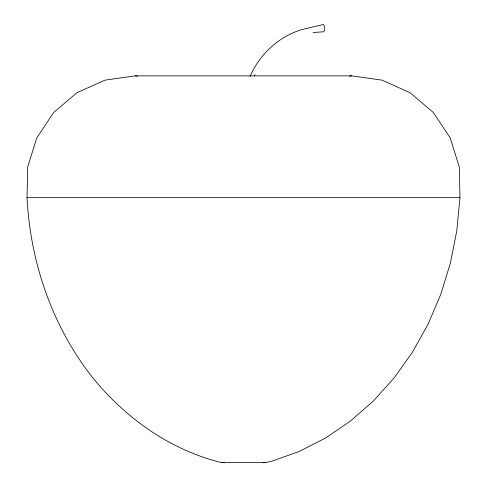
<?xml version="1.0" encoding="UTF-8"?>
<svg xmlns="http://www.w3.org/2000/svg" width="487" height="487" viewBox="0 0 487 487"><rect width="100%" height="100%" fill="white"/><g stroke="black" fill="none" stroke-linecap="round" stroke-linejoin="round"><path stroke-width="0.73" d="M27.041 197.661L27.656 167.12L36.769 137.961L53.661 112.479L76.995 92.688L104.936 80.154L135.27 75.862L351.73 75.862L382.064 80.154L410.005 92.688L433.339 112.479L450.232 137.961L459.344 167.12L459.959 197.661L456.794 230.777L450.335 263.242L440.674 294.623L427.939 324.488L412.306 352.442L393.983 378.107L373.219 401.13L350.287 421.2L325.511 438.057L299.213 451.461L271.752 461.238L265.117 462.65L221.883 462.65C170.797 450.408 126.005 418.461 93.017 378.107C52.462 326.917 30.304 262.633 27.041 197.661L459.959 197.661M250.105 76.526C259.449 54.459 278.625 36.671 301.617 29.64L323.374 24.49C324.951 26.408 325.261 29.75 323.788 31.789L313.074 32.513M254.439 76.082L255.036 74.73M349.514 76.179L351.73 75.862M221.883 462.65L224.038 462.382M262.962 462.382L265.117 462.65M135.27 75.862L137.486 76.179"/></g></svg>
